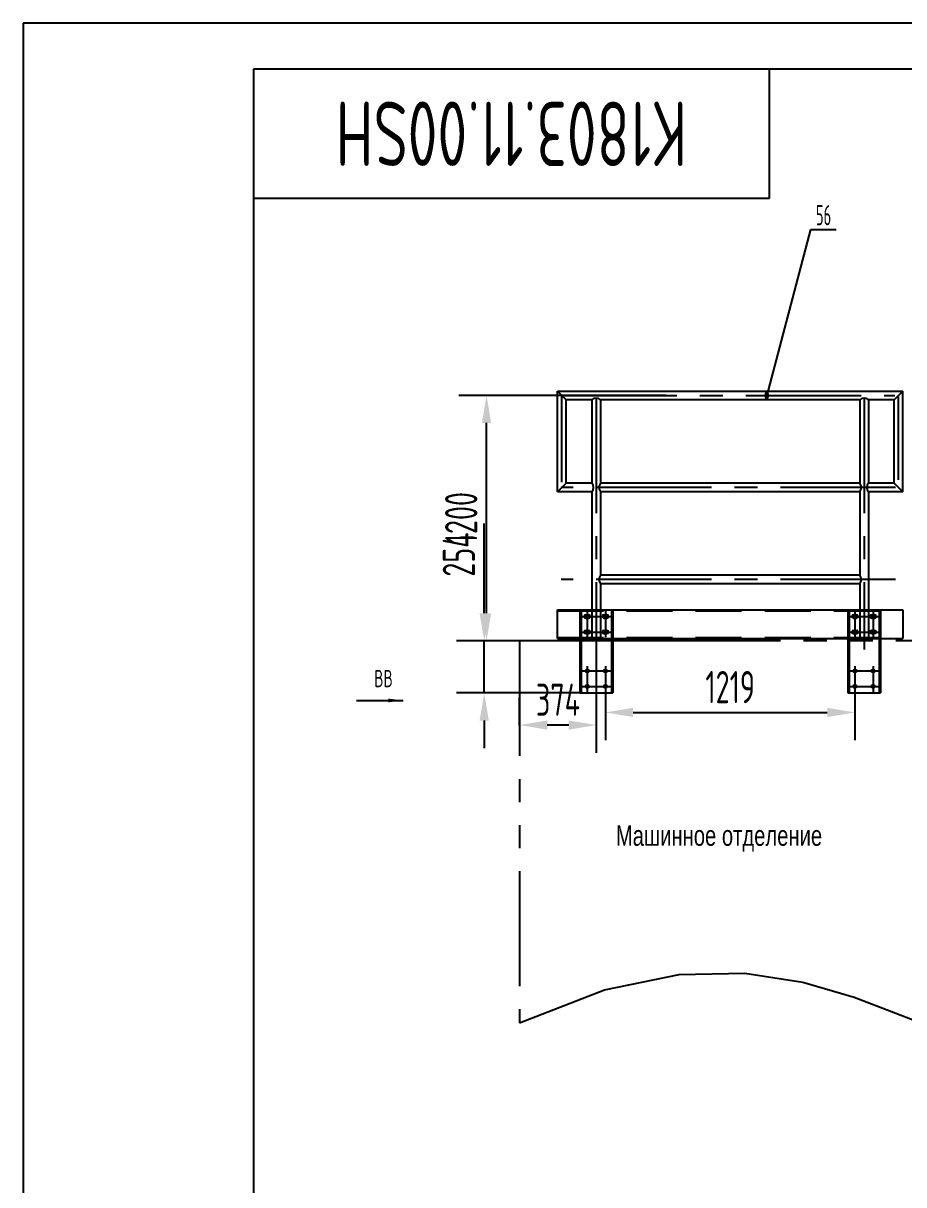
# Model space of a CAD drawing. Header units: millimetres. Extents: x 0 to 18900, y 0 to 13365.
# Drawn here: x 0 to 4302, y 7687 to 13365 of the extents above; entities that cross this region are included whole.
import ezdxf
from ezdxf.enums import TextEntityAlignment as Align

# ---------------------------------------------------------------- set-up
doc = ezdxf.new("R2010")
doc.units = ezdxf.units.MM
doc.header["$LTSCALE"] = 450
for name, pattern in [('F', [0.75, 0.5, -0.25]), ('G', [2, 1.25, -0.25, 0.25, -0.25]), ('K', [2.5, 1.25, -0.25, 0.25, -0.25, 0.25, -0.25])]:
    doc.linetypes.add(name, pattern=pattern)
for name, color, linetype in [('01', 7, 'Continuous'), ('02', 1, 'Continuous'), ('04', 2, 'F'), ('05', 4, 'G'), ('07', 6, 'K'), ('08', 1, 'Continuous'), ('11', 3, 'Continuous')]:
    doc.layers.add(name, color=color, linetype=linetype)
doc.styles.get("Standard").update_dxf_attribs({"font": 'isocp', "width": 0.707, "bigfont": 'intecad.shx'})
doc.dimstyles.new('INTE', dxfattribs={"dimscale": 45, "dimtxt": 3.5, "dimasz": 3, "dimexe": 3, "dimexo": 0, "dimgap": 1, "dimtad": 1, "dimdec": 0, "dimdsep": 46, "dimtxsty": 'Standard', "dimcen": 0, "dimclrd": 1, "dimclre": 1, "dimclrt": 3, "dimadec": 0, "dimazin": 0, "dimtfac": 1, "dimtdec": 0, "dimtmove": 0, "dimatfit": 0, "dimfxl": 1, "dimarcsym": 0})

# ---------------------------------------------------------------- blocks, each defined once
blk = doc.blocks.new('*D110')
at = {"layer": '08', "color": 1, "lineweight": -2}
for p, q in [((2252, 10480.6), (2252, 10920)), ((2425.2, 10345.6), (2117, 10345.6)), ((2252, 10091.1), (2252, 10345.6)), ((2719.7, 10091.1), (2117, 10091.1)), ((2252, 9956.1), (2252, 9821.1))]:
    blk.add_line(p, q, dxfattribs=at)
at = {"layer": '08', "color": 1}
for points in [[(2229.5, 10480.6), (2274.5, 10480.6), (2252, 10345.6)], [(2229.5, 9956.1), (2274.5, 9956.1), (2252, 10091.1)]]:
    blk.add_solid(points, dxfattribs=at)
at = {"layer": 'Defpoints', "color": 0}
for p in [(2252, 10345.6), (2425.2, 10345.6), (2719.7, 10091.1)]:
    blk.add_point(p, dxfattribs=at)
at = {"layer": '08', "color": 3, "insert": (2128.2, 10767.8), "char_height": 157.5, "attachment_point": 5, "rotation": 90}
blk.add_mtext('254', dxfattribs=at)
blk = doc.blocks.new('*D111')
at = {"layer": '08', "color": 1, "lineweight": -2}
for p, q in [((2799.7, 10303.4), (2799.7, 9799.2)), ((2425.2, 9932.6), (2425.2, 10069.2)), ((2664.7, 9934.2), (2560.2, 9934.2))]:
    blk.add_line(p, q, dxfattribs=at)
at = {"layer": '08', "color": 1}
for points in [[(2560.2, 9956.7), (2560.2, 9911.7), (2425.2, 9934.2)], [(2664.7, 9956.7), (2664.7, 9911.7), (2799.7, 9934.2)]]:
    blk.add_solid(points, dxfattribs=at)
at = {"layer": 'Defpoints', "color": 0}
for p in [(2799.7, 10303.4), (2425.2, 9934.2), (2425.2, 9932.6)]:
    blk.add_point(p, dxfattribs=at)
at = {"layer": '08', "color": 3, "insert": (2612.4, 10058), "char_height": 157.5, "attachment_point": 5}
blk.add_mtext('374', dxfattribs=at)
blk = doc.blocks.new('*D134')
at = {"layer": '08', "color": 1, "lineweight": -2}
for p, q in [((2844.2, 10097.5), (2844.2, 9861)), ((4063.2, 10097.5), (4063.2, 9861)), ((2979.2, 9996), (3928.2, 9996))]:
    blk.add_line(p, q, dxfattribs=at)
at = {"layer": '08', "color": 1}
for points in [[(2979.2, 10018.5), (2979.2, 9973.5), (2844.2, 9996)], [(3928.2, 10018.5), (3928.2, 9973.5), (4063.2, 9996)]]:
    blk.add_solid(points, dxfattribs=at)
at = {"layer": 'Defpoints', "color": 0}
for p in [(2844.2, 10097.5), (4063.2, 10097.5), (4063.2, 9996)]:
    blk.add_point(p, dxfattribs=at)
at = {"layer": '08', "color": 3, "insert": (3453.7, 10119.8), "char_height": 157.5, "attachment_point": 5}
blk.add_mtext('1219', dxfattribs=at)
blk = doc.blocks.new('A$C749043D1')
at = {"layer": '01'}
for p, q in [((406, 160), (0, 160)), ((0, 160), (0, 0)), ((406, 153.5), (0, 153.5)), ((406, 160), (406, 0)), ((406, 6.5), (0, 6.5)), ((406, 0), (0, 0))]:
    blk.add_line(p, q, dxfattribs=at)
for centre in [(32, 124.5), (108, 124.5), (298, 124.5), (374, 124.5), (32, 35.5), (108, 35.5), (298, 35.5), (374, 35.5)]:
    blk.add_circle(centre, 8, dxfattribs=at)
at = {"layer": '05', "color": 4, "linetype": 'G'}
for p, q in [((130.3, 124.5), (6.4, 124.5)), ((32, 151), (32, 10.2)), ((108, 149.7), (108, 10.2)), ((396.3, 124.5), (272.4, 124.5)), ((298, 151), (298, 10.2)), ((374, 149.7), (374, 10.2)), ((130.3, 35.5), (6.4, 35.5)), ((396.3, 35.5), (272.4, 35.5))]:
    blk.add_line(p, q, dxfattribs=at)
blk = doc.blocks.new('A$C5BB67F30')
for p, q in [((0.1, 266), (0.1, 406)), ((138.5, 382), (152.5, 382)), ((138.5, 366), (152.5, 366)), ((227.5, 382), (241.5, 382)), ((227.5, 366), (241.5, 366)), ((1446.5, 382), (1460.5, 382)), ((1446.5, 366), (1460.5, 366)), ((1535.5, 382), (1549.5, 382)), ((1535.5, 366), (1549.5, 366)), ((138.5, 306), (152.5, 306)), ((138.5, 290), (152.5, 290)), ((227.5, 306), (241.5, 306)), ((227.5, 290), (241.5, 290)), ((1446.5, 306), (1460.5, 306)), ((1446.5, 290), (1460.5, 290)), ((1535.5, 306), (1549.5, 306)), ((1535.5, 290), (1549.5, 290))]:
    blk.add_line(p, q)
at = {"layer": '01', "color": 7, "linetype": 'Continuous'}
for p, q in [((0, 1476), (1688, 1476)), ((168.8, 1433.7), (168.8, 1026)), ((211.1, 1433.7), (211.1, 1026)), ((1476.8, 1433.7), (1476.8, 1026)), ((1519.1, 1433.7), (1519.1, 1026)), ((1476.8, 1026), (211.1, 1026)), ((1645.7, 1026), (1519.1, 1026)), ((168.8, 983.7), (168.8, 403.8)), ((1476.8, 983.7), (211.1, 983.7)), ((211.1, 983.7), (211.1, 576)), ((1476.8, 983.7), (1476.8, 576)), ((1688, 983.7), (1519.1, 983.7)), ((1519.1, 983.7), (1519.1, 403.8)), ((1476.8, 576), (211.1, 576)), ((211.1, 533.7), (211.1, 403.8)), ((1476.8, 533.7), (211.1, 533.7)), ((1476.8, 533.7), (1476.8, 403.8)), ((0.1, 406), (1688, 406)), ((1688, 406), (1688, 266)), ((1688, 399.2), (1688, 271)), ((0.1, 266), (1688, 266))]:
    blk.add_line(p, q, dxfattribs=at)
at = {"layer": '01'}
for p, q in [((0, 983.7), (0, 1476)), ((0, 1476), (42.3, 1433.7)), ((168.8, 1433.7), (42.3, 1433.7)), ((42.3, 1026), (42.3, 1433.7)), ((1476.8, 1433.7), (211.1, 1433.7)), ((1645.7, 1433.7), (1519.1, 1433.7)), ((1688, 1476), (1645.7, 1433.7)), ((1645.7, 1026), (1645.7, 1433.7)), ((1688, 983.7), (1688, 1476)), ((42.3, 1026), (0, 983.7)), ((168.8, 1026), (42.3, 1026)), ((1645.7, 1026), (1688, 983.7)), ((168.8, 983.7), (0, 983.7))]:
    blk.add_line(p, q, dxfattribs=at)
at = {"layer": '01', "color": 7, "linetype": 'Continuous'}
for centre, start, end in [((190, 1410.3), 47.8524, 132.1476), ((1498, 1410.3), 47.8524, 132.1476), ((145.5, 1004.9), 317.8524, 42.1476), ((234.5, 1004.9), 137.8524, 222.1476), ((1453.5, 1004.9), 317.8524, 42.1476), ((1542.5, 1004.9), 137.8524, 222.1476), ((234.5, 554.9), 137.8524, 222.1476), ((1453.5, 554.9), 317.8524, 42.1476)]:
    blk.add_arc(centre, 31.5, start, end, dxfattribs=at)
at = {"layer": '01'}
for centre, start, end in [((138.5, 374), 90, 270), ((152.5, 374), 270, 90), ((227.5, 374), 90, 270), ((241.5, 374), 270, 90), ((1446.5, 374), 90, 270), ((1460.5, 374), 270, 90), ((1535.5, 374), 90, 270), ((1549.5, 374), 270, 90), ((138.5, 298), 90, 270), ((152.5, 298), 270, 90), ((227.5, 298), 90, 270), ((241.5, 298), 270, 90), ((1446.5, 298), 90, 270), ((1460.5, 298), 270, 90), ((1535.5, 298), 90, 270), ((1549.5, 298), 270, 90)]:
    blk.add_arc(centre, 8, start, end, dxfattribs=at)
at = {"layer": '04', "color": 2, "linetype": 'F'}
for p, q in [((0.1, 401), (1688, 401)), ((168.8, 410.8), (168.8, 270.8)), ((211.1, 410.8), (211.1, 270.8)), ((1476.8, 406), (1476.8, 266)), ((1519.1, 406), (1519.1, 266)), ((0.1, 271), (1688, 271)), ((168.8, 270.8), (168.8, 261)), ((168.8, 261), (211.1, 261)), ((211.1, 270.8), (211.1, 261)), ((1476.8, 270.8), (1476.8, 261)), ((1476.8, 261), (1519.1, 261)), ((1519.1, 270.8), (1519.1, 261))]:
    blk.add_line(p, q, dxfattribs=at)
at = {"layer": '05', "color": 4, "linetype": 'G'}
for p, q in [((21.1, 1454.9), (1648.4, 1454.9)), ((21.1, 1029.8), (21.1, 1451.1)), ((190, 1441.9), (190, 212.3)), ((190, 1441.9), (190, 212.3)), ((1498, 1441.9), (1498, 212.3)), ((1666.8, 1042), (1666.8, 1448.9)), ((1652.4, 1004.9), (18.6, 1004.9)), ((1652.4, 554.9), (18.6, 554.9)), ((145.5, 404.1), (145.5, 275.9)), ((234.5, 404.1), (234.5, 275.9)), ((1453.5, 399.2), (1453.5, 271)), ((1542.5, 399.2), (1542.5, 271)), ((129.7, 374), (250.9, 374)), ((1437.7, 374), (1558.9, 374)), ((129.7, 298), (250.9, 298)), ((1437.7, 298), (1558.9, 298))]:
    blk.add_line(p, q, dxfattribs=at)
at = {"layer": '01', "rotation": 90}
for p in [(270, 0), (1578, 0)]:
    blk.add_blockref('A$C749043D1', p, dxfattribs=at)
blk = doc.blocks.new('*D144')
at = {"layer": '08', "color": 1, "lineweight": -2}
for p, q in [((3139.3, 11545.9), (2128.4, 11545.9)), ((2263.4, 10480.6), (2263.4, 11410.9)), ((3139.3, 10345.6), (2128.4, 10345.6))]:
    blk.add_line(p, q, dxfattribs=at)
at = {"layer": '08', "color": 1}
for points in [[(2240.9, 11410.9), (2285.9, 11410.9), (2263.4, 11545.9)], [(2240.9, 10480.6), (2285.9, 10480.6), (2263.4, 10345.6)]]:
    blk.add_solid(points, dxfattribs=at)
at = {"layer": 'Defpoints', "color": 0}
for p in [(2263.4, 11545.9), (3139.3, 11545.9), (3139.3, 10345.6)]:
    blk.add_point(p, dxfattribs=at)
at = {"layer": '08', "color": 3, "insert": (2139.6, 10945.7), "char_height": 157.5, "attachment_point": 5, "rotation": 90}
blk.add_mtext('1200', dxfattribs=at)
blk = doc.blocks.new('*U156', base_point=(251.96, 168.31))
at = {"layer": '01'}
for p, q in [((251.96, 168.31), (251.96, 182.31)), ((195.96, 168.31), (251.96, 168.31))]:
    blk.add_line(p, q, dxfattribs=at)
blk = doc.blocks.new('*U157')
at = {"layer": '01'}
for points in [[(415, 292), (25, 292)], [(25, 292), (25, 5)]]:
    blk.add_lwpolyline(points, dxfattribs=at)
at = {"layer": '02'}
for points in [[(420, 297), (0, 297)], [(0, 297), (0, 0)]]:
    blk.add_lwpolyline(points, dxfattribs=at)

msp = doc.modelspace()

# ---------------------------------------------------------------- linework, layer by layer
at = {"layer": '02'}
for p, q in [((3632.4, 11541.1), (3847.9, 12357.1)), ((3847.9, 12357.1), (3971.9, 12357.1)), ((1627.9, 10054.4), (1855.9, 10054.4))]:
    msp.add_line(p, q, dxfattribs=at)
msp.add_lwpolyline([(1783.9, 10054.4, 18, 0, 0), (1855.9, 10054.4, 0, 0, 0)], format="xyseb", dxfattribs=at)
at = {"layer": '07', "color": 6, "linetype": 'K'}
for p, q in [((2425.2, 10345.6), (2425.2, 8478.3)), ((4825.2, 10345.6), (2425.2, 10345.6))]:
    msp.add_line(p, q, dxfattribs=at)
msp.add_lwpolyline([(2425.2, 8478.3), (2839.2, 8640), (3203.8, 8714.8), (3524.8, 8721.2), (3808, 8678), (4059, 8604.1), (4283.7, 8518), (4487.7, 8438.5)], dxfattribs=at)

# ---------------------------------------------------------------- block references
at = {"layer": '01', "xscale": 45, "yscale": 45, "zscale": 45}
msp.add_blockref('*U157', (0, 0), dxfattribs=at)
at = {"layer": '01'}
msp.add_blockref('A$C5BB67F30', (2609.7, 10091.1), dxfattribs=at)
at = {"layer": '04', "xscale": 45, "yscale": 45, "zscale": 45}
msp.add_blockref('*U156', (3645, 12510), dxfattribs=at)

# ---------------------------------------------------------------- texts
at = {"layer": '01', "insert": (2895.2, 9444.1), "char_height": 100, "attachment_point": 1}
msp.add_mtext('{\\fArial|b0|i0|c204|p34;\\C3;Машинное отделение}', dxfattribs=at)
at = {"layer": '02', "width": 0.605172}
msp.add_text('●', height=40, dxfattribs=at).set_placement((3620.4, 11521.1), (3644.4, 11521.1), align=Align.FIT)
at = {"layer": '11', "width": 0.693499}
msp.add_text('K1803.11.00SH', height=315, rotation=180, dxfattribs=at).set_placement((3243, 12982.5), (1527, 12982.5), align=Align.FIT)
at = {"layer": '11', "width": 0.578293}
msp.add_text('56', height=98.99, dxfattribs=at).set_placement((3872.7, 12377.1), (3947.1, 12377.1), align=Align.FIT)
at = {"layer": '11', "width": 0.707}
msp.add_text('BB', height=84, dxfattribs=at).set_placement((1714.7, 10094.3), align=Align.BOTTOM_LEFT)

# ---------------------------------------------------------------- dimensions: what is measured, and where the dimension line sits
at = {"layer": '08'}
for base, p1, p2, picture, middle in [((2263.4, 11545.9), (3139.3, 10345.6), (3139.3, 11545.9), '*D144', (2139.6, 10945.7)), ((2251.9791811, 10345.5615958), (2719.6961504, 10091.0615958), (2425.1961504, 10345.5615958), '*D110', (2128.2136791, 10767.7602968))]:
    dim = msp.add_linear_dim(base=base, p1=p1, p2=p2, angle=90, dimstyle='INTE', dxfattribs=at)
    dim.commit()
    dim.dimension.update_dxf_attribs({"geometry": picture, "text_midpoint": middle})
for base, p1, p2, picture, middle in [((2425.1961504, 9934.2418061), (2799.6961504, 10303.350908), (2425.1961504, 9932.600261), '*D111', (2612.4461504, 10057.9918061)), ((4063.2, 9996), (2844.2, 10097.5), (4063.2, 10097.5), '*D134', (3453.7, 10119.8))]:
    dim = msp.add_linear_dim(base=base, p1=p1, p2=p2, dimstyle='INTE', dxfattribs=at)
    dim.commit()
    dim.dimension.update_dxf_attribs({"geometry": picture, "text_midpoint": middle})

doc.saveas('drawing.dxf')
